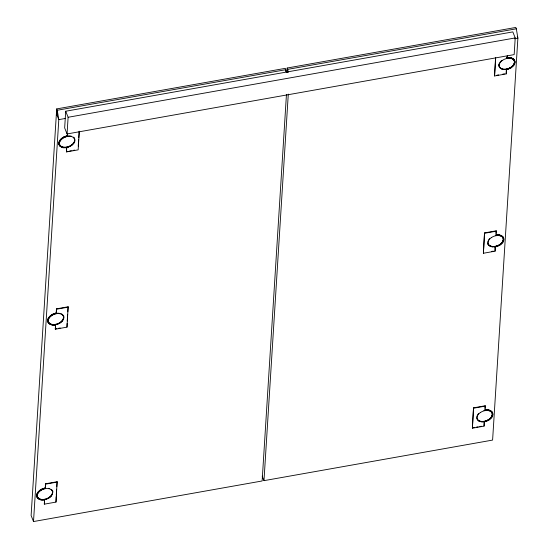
<?xml version="1.0" encoding="UTF-8"?>
<svg xmlns="http://www.w3.org/2000/svg" width="549" height="549" viewBox="0 0 549 549"><rect width="100%" height="100%" fill="white"/><g stroke="black" fill="none" stroke-linecap="round" stroke-linejoin="round"><path stroke-width="0.82" d="M286.242 72.029L285.315 68.344L56.691 108.915L31.115 515.504L33.51 521.55L262.134 480.979L286.454 94.449M56.931 114.926L57.226 110.253L56.691 108.915M33.51 521.55L58.798 119.627L57.226 110.253L285.851 69.689L285.755 71.246M65.715 111.227L64.665 127.91L67.06 133.949L514.166 54.612L515.216 37.936L512.821 31.897L65.715 111.227L68.11 117.273L67.06 133.949M45.19 488.013L40.695 489.701L37.723 492.446A8.317 5.483 -21.6 0 0 37.771 498.204L40.784 499.672L44.462 499.624L44.332 504.16L55.991 502.088L57.123 481.741L45.457 483.806L45.327 488.342L40.832 490.037L37.854 492.782A8.317 5.483 -21.6 0 0 37.902 498.54L40.914 500.009L44.593 499.954L44.332 504.16M55.332 329.215L55.47 324.679L51.791 324.727L48.779 323.258A8.317 5.483 -21.6 0 1 48.731 317.5L51.702 314.755L56.197 313.067L56.327 313.404L51.832 315.092L48.861 317.837A8.317 5.483 -21.6 0 0 48.909 323.594L51.922 325.063L55.6 325.008L55.332 329.215L66.999 327.142L68.124 306.795L56.465 308.861L56.197 313.067M66.491 151.929L66.621 147.393L62.943 147.448L59.93 145.979A8.317 5.483 -21.6 0 1 59.882 140.221L62.854 137.476L67.349 135.781L67.486 136.118L62.991 137.813L60.013 140.558A8.317 5.483 -21.6 0 0 60.067 146.315L63.073 147.784L66.752 147.729L66.491 151.929L78.157 149.863L79.31 131.52M67.349 135.781L67.506 133.263M45.327 488.342L45.457 483.806M56.327 313.404L56.465 308.861M67.486 136.118L67.644 133.599M56.176 496.749L55.991 502.088M56.279 495.081L56.65 489.241M56.808 486.743L57.123 481.741M67.074 323.471L66.999 327.142M67.232 320.973L67.657 314.296M67.815 311.798L68.124 306.795M78.233 146.192L78.651 139.521M78.754 137.854L79.173 131.184M286.894 72.296L287.161 68.021L515.786 27.45L516.321 28.795L517.885 38.162L492.604 440.085L263.98 480.656L262.182 476.12M287.498 72.475L287.697 69.359L287.161 68.021M263.98 480.656L288.294 94.126M473.519 407.852L472.394 428.199L484.06 426.127L484.328 421.927L488.823 420.239L491.794 417.487A8.317 5.483 -21.6 0 0 491.746 411.736L488.734 410.268L485.055 410.316L485.186 405.78L473.519 407.852L472.394 428.199M495.335 246.981L499.83 245.293L502.802 242.541A8.317 5.483 -21.6 0 0 502.754 236.791L499.741 235.322L496.063 235.37L496.193 230.834L484.527 232.906L483.401 253.254L495.068 251.181L495.198 246.645L499.693 244.957L502.671 242.212A8.317 5.483 -21.6 0 0 502.616 236.454L499.611 234.986L495.932 235.034M495.527 58.125L494.56 75.975L506.219 73.902L506.487 69.702L510.982 68.007L513.953 65.262A8.317 5.483 -21.6 0 0 513.905 59.512L510.893 58.043L507.214 58.091L507.187 56.073M483.401 253.254L484.527 232.906M494.56 75.975L495.713 57.631M484.191 421.591L484.06 426.127M485.028 408.305L485.186 405.78M495.198 246.645L495.068 251.181M496.035 233.359L496.193 230.834M506.302 70.21L506.219 73.902M507.214 58.091L507.372 55.573M501.786 60.465L500.805 61.316A7.858 5.174 -21.6 0 0 499.727 62.737M484.609 421.543L488.685 419.903L491.664 417.158A8.317 5.483 -21.6 0 0 491.609 411.4L488.603 409.931L484.925 409.979M516.321 28.795L287.697 69.359L288.218 72.482M68.11 117.273L515.216 37.936M65.544 118.426L58.798 119.627L56.396 113.581M514.516 38.759L517.885 38.162L517.288 36.653M66.354 151.593L68.021 151.298M69.689 151.002L71.356 150.707M73.024 150.412L74.691 150.117M496.92 75.192L498.588 74.897M502.754 74.156L504.421 73.861M56.595 309.197L68.261 307.131M484.664 233.243L496.33 231.17M55.202 328.878L56.87 328.583M58.537 328.288L60.205 327.986M491.602 251.442L493.27 251.147M45.588 484.143L57.254 482.077M473.657 408.188L485.323 406.116M473.094 427.719L474.761 427.417M476.429 427.122L478.097 426.827M479.764 426.532L481.432 426.237M507.084 57.755L510.762 57.707L513.775 59.175A8.317 5.483 -21.6 0 1 513.823 64.926L510.851 67.671L506.356 69.366M490.628 246.048L489.262 245.286A7.858 5.174 -21.6 0 1 489.646 238.595M63.65 315.778A8.413 5.545 -21.6 0 1 63.622 318.77M62.799 320.328A8.413 5.545 -21.6 0 1 61.502 321.789M60.98 322.236A8.413 5.545 -21.6 0 1 58.537 323.738M57.865 324.027A8.413 5.545 -21.6 0 1 47.811 321.268A8.413 5.545 -21.6 0 1 55.888 313.088M62.133 314.419A7.858 5.174 -21.6 0 1 61.749 321.117L60.266 322.387A8.091 5.332 -21.6 0 1 50.892 324.075L49.527 323.32A7.858 5.174 -21.6 0 1 49.918 316.622L51.393 315.352A8.091 5.332 -21.6 0 1 60.239 313.493M61.358 313.726A8.173 5.387 -21.6 0 1 59.793 322.881A8.173 5.387 -21.6 0 1 48.257 321.94A8.173 5.387 -21.6 0 1 55.792 313.273M51.126 489.365A7.858 5.174 -21.6 0 1 50.741 496.063L49.259 497.332A8.091 5.332 -21.6 0 1 39.885 499.02L38.526 498.266A7.858 5.174 -21.6 0 1 38.91 491.568L40.393 490.298A8.091 5.332 -21.6 0 1 45.478 488.26M48.662 488.301A8.091 5.332 -21.6 0 1 49.767 488.61M51.606 489.564A8.173 5.387 -21.6 0 1 46.898 498.787M46.233 499.041A8.173 5.387 -21.6 0 1 37.003 495.973A8.173 5.387 -21.6 0 1 44.785 488.219M73.291 137.14A7.858 5.174 -21.6 0 1 72.9 143.838L71.418 145.108A8.091 5.332 -21.6 0 1 62.044 146.796L60.685 146.034A7.858 5.174 -21.6 0 1 61.069 139.343L62.552 138.073A8.091 5.332 -21.6 0 1 71.391 136.207M73.765 137.339A8.173 5.387 -21.6 0 1 70.945 145.602M70.341 145.952A8.173 5.387 -21.6 0 1 59.326 144.442A8.173 5.387 -21.6 0 1 66.944 135.987M52.642 490.724A8.413 5.545 -21.6 0 1 52.903 492.158M51.414 495.774A8.413 5.545 -21.6 0 1 47.53 498.684M44.764 499.597A8.413 5.545 -21.6 0 1 36.742 495.473A8.413 5.545 -21.6 0 1 44.881 488.034M74.774 141.491A8.413 5.545 -21.6 0 1 73.957 143.049M72.139 144.957A8.413 5.545 -21.6 0 1 70.972 145.766M70.347 146.13A8.413 5.545 -21.6 0 1 59.086 144.456A8.413 5.545 -21.6 0 1 67.047 135.809M496.323 234.938A8.413 5.545 -21.6 0 1 503.57 239.954A8.413 5.545 -21.6 0 1 494.1 246.824M492.748 246.844A8.413 5.545 -21.6 0 1 489.811 246.103M488.535 245.17A8.413 5.545 -21.6 0 1 487.745 243.934M495.548 235.411A8.091 5.332 -21.6 0 1 500.503 235.638L501.868 236.393A7.858 5.174 -21.6 0 1 501.484 243.09L500.002 244.36A8.091 5.332 -21.6 0 1 490.628 246.048M496.207 235.116A8.173 5.387 -21.6 0 1 503.412 239A8.173 5.387 -21.6 0 1 496.742 246.137A8.173 5.387 -21.6 0 1 487.992 243.914M506.7 58.132A8.091 5.332 -21.6 0 1 511.654 58.359L513.02 59.114A7.858 5.174 -21.6 0 1 512.636 65.811L511.153 67.081A8.091 5.332 -21.6 0 1 501.779 68.769L500.414 68.007A7.858 5.174 -21.6 0 1 499.123 64.219M506.679 57.961A8.173 5.387 -21.6 0 1 513.988 64.158A8.173 5.387 -21.6 0 1 501.196 68.707M499.94 67.815A8.173 5.387 -21.6 0 1 499.123 63.732M483.868 410.515A8.091 5.332 -21.6 0 1 489.495 410.583L490.861 411.338A7.858 5.174 -21.6 0 1 490.477 418.036L488.994 419.306A8.091 5.332 -21.6 0 1 479.62 420.994L478.254 420.232A7.858 5.174 -21.6 0 1 477.561 414.962M477.87 414.481A7.858 5.174 -21.6 0 1 478.639 413.541M487.203 409.952A8.173 5.387 -21.6 0 1 492.302 415.106A8.173 5.387 -21.6 0 1 484.595 421.385M483.916 421.515A8.173 5.387 -21.6 0 1 480.663 421.474M480.087 421.337A8.173 5.387 -21.6 0 1 476.985 418.86M485.199 410.062A8.173 5.387 -21.6 0 1 486.551 409.945M506.775 57.782A8.413 5.545 -21.6 0 1 514.797 61.907A8.413 5.545 -21.6 0 1 506.658 69.346M485.316 409.883A8.413 5.545 -21.6 0 1 492.631 414.385A8.413 5.545 -21.6 0 1 484.499 421.57M483.799 421.694A8.413 5.545 -21.6 0 1 480.464 421.625M479.874 421.474A8.413 5.545 -21.6 0 1 478.803 421.049M62.682 138.41L61.2 139.679A7.858 5.174 -21.6 0 0 60.815 146.37L62.181 147.132A8.091 5.332 -21.6 0 0 71.555 145.444L73.038 144.174A7.858 5.174 -21.6 0 0 73.422 137.476L72.056 136.722A8.091 5.332 -21.6 0 0 62.682 138.41M51.531 315.689L50.048 316.958A7.858 5.174 -21.6 0 0 49.664 323.656L51.023 324.411A8.091 5.332 -21.6 0 0 60.397 322.723L61.879 321.453A7.858 5.174 -21.6 0 0 62.27 314.755L60.905 314.001A8.091 5.332 -21.6 0 0 51.531 315.689M502.417 60.376L500.935 61.653A7.858 5.174 -21.6 0 0 500.551 68.344L501.91 69.105A8.091 5.332 -21.6 0 0 511.284 67.417L512.766 66.148A7.858 5.174 -21.6 0 0 513.157 59.45L511.792 58.688A8.091 5.332 -21.6 0 0 502.417 60.383M40.523 490.634L39.041 491.904A7.858 5.174 -21.6 0 0 38.656 498.602L40.022 499.357A8.091 5.332 -21.6 0 0 49.396 497.669L50.872 496.399A7.858 5.174 -21.6 0 0 51.263 489.701L49.897 488.946A8.091 5.332 -21.6 0 0 40.523 490.634M491.266 237.662L489.783 238.932A7.858 5.174 -21.6 0 0 489.392 245.623L490.758 246.384A8.091 5.332 -21.6 0 0 500.132 244.696L501.614 243.427A7.858 5.174 -21.6 0 0 501.999 236.729L500.64 235.974A8.091 5.332 -21.6 0 0 491.266 237.662M480.258 412.608L478.776 413.877A7.858 5.174 -21.6 0 0 478.385 420.568L479.751 421.33A8.091 5.332 -21.6 0 0 489.125 419.642L490.607 418.372A7.858 5.174 -21.6 0 0 490.998 411.675L489.633 410.92A8.091 5.332 -21.6 0 0 480.258 412.608"/></g></svg>
